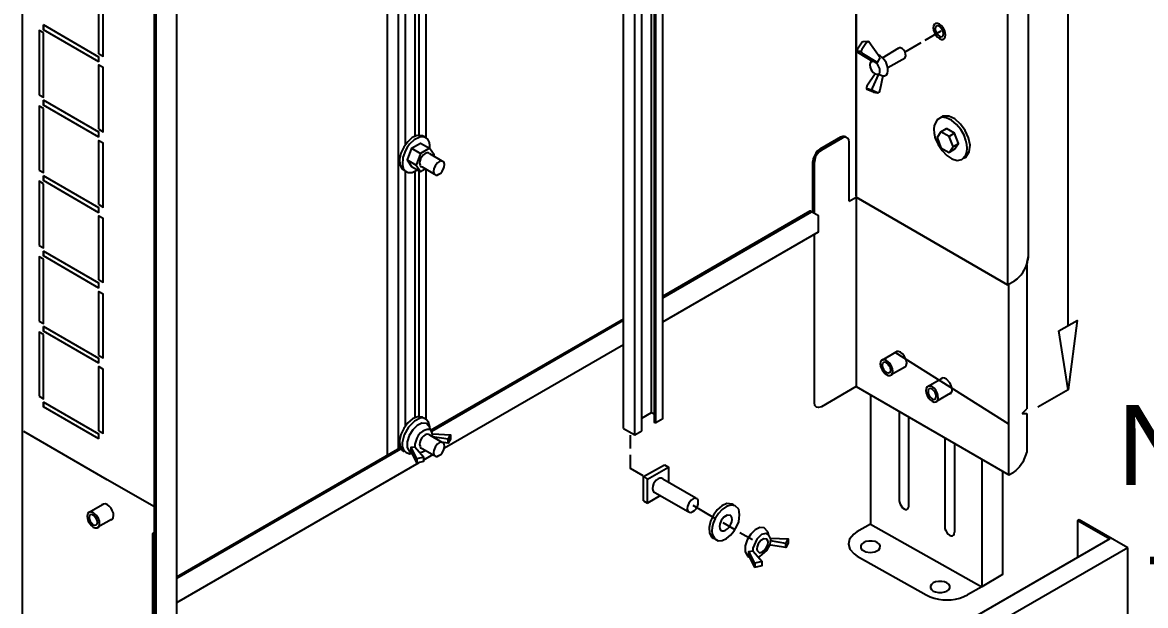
# Model space of a CAD drawing. Header units: millimetres. Extents: x 441156 to 441876, y 4514765 to 4515211.
# Drawn here: x 441492.776 to 441494.216, y 4514936.163 to 4514936.91 of the extents above; entities that cross this region are included whole.
import ezdxf

# ---------------------------------------------------------------- set-up
doc = ezdxf.new("R2010")
doc.units = ezdxf.units.MM
doc.layers.add('01_textos', color=7, linetype='Continuous')
doc.layers.add('Cassette', color=7, linetype='Continuous')
doc.styles.add('NIEVES2', font='sanss___.ttf')

msp = doc.modelspace()

# ---------------------------------------------------------------- linework, layer by layer
at = {"layer": 'Cassette', "color": 254}
for p, q in [((441494.04100439, 4514936.39525525), (441493.89532461, 4514936.48713247)), ((441494.05835711, 4514936.40896665), (441494.06416374, 4514936.41492398)), ((441494.05835711, 4514936.40896665), (441494.06416374, 4514936.40883238))]:
    msp.add_line(p, q, dxfattribs=at)
for points in [[(441494.03951024, 4514937.72578412), (441494.03951024, 4514936.57379326), (441493.84527054, 4514936.68622816)], [(441494.03951024, 4514937.72578412), (441494.03951024, 4514936.57603449)], [(441494.03951024, 4514937.72578412), (441494.03951024, 4514936.57379326), (441494.04847515, 4514936.57902279)], [(441494.06603143, 4514937.72092813), (441494.06603143, 4514936.61002643)], [(441494.06603143, 4514937.72092813), (441494.06603143, 4514936.61002643)], [(441494.11736685, 4514937.66489745), (441494.11699331, 4514936.52165141)], [(441493.84527054, 4514937.61372275), (441493.84527054, 4514936.68622816)], [(441493.84527054, 4514936.68809585), (441493.84527054, 4514937.61372275)], [(441493.84527054, 4514936.68809585), (441493.84527054, 4514937.61372275)], [(441493.58304693, 4514936.41018366), (441493.58304693, 4514937.3361841)], [(441493.59724137, 4514936.40196583), (441493.59724137, 4514937.32796627)], [(441493.5471873, 4514936.38963908), (441493.5471873, 4514937.31563951)], [(441493.57034665, 4514936.38665077), (441493.57034665, 4514937.31227767)], [(441493.58827646, 4514937.32273674), (441493.58640878, 4514937.32385735), (441493.58640878, 4514936.39785691), (441493.58827646, 4514936.39710983)], [(441493.58827646, 4514936.39710983), (441493.58827646, 4514937.32273674)], [(441493.56138174, 4514936.38142124), (441493.56138174, 4514937.30742168)], [(441493.24424806, 4514936.35564713), (441493.24424806, 4514937.26670605)], [(441493.2584425, 4514936.3642385), (441493.2584425, 4514937.27492388)], [(441492.97418017, 4514935.95894988), (441492.97418017, 4514937.11094075), (441492.77620508, 4514937.22486981)], [(441492.77620508, 4514936.07101125), (441492.77620508, 4514937.22300212)], [(441492.77620508, 4514936.07101125), (441492.77620508, 4514937.22300212)], [(441492.97418017, 4514935.95894988), (441492.97418017, 4514937.11094075)], [(441492.94541775, 4514937.07582819), (441492.94541775, 4514935.96492649)], [(441492.94541775, 4514935.96492649), (441492.94541775, 4514937.07582819)], [(441492.94728544, 4514937.07470757), (441492.94728544, 4514935.96417942)], [(441492.94728544, 4514937.07470757), (441492.94728544, 4514935.96417942)], [(441492.87407201, 4514936.87000881), (441492.87407201, 4514936.95256068), (441492.87967508, 4514936.94919884)], [(441492.87407201, 4514936.87000881), (441492.87967508, 4514936.8670205), (441492.87967508, 4514936.94919884)], [(441493.26740741, 4514936.75383852), (441493.26740741, 4514936.94210162)], [(441493.27973416, 4514936.76467112), (441493.27973416, 4514936.94210162)], [(441493.2849637, 4514936.76579173), (441493.2849637, 4514936.94247516)], [(441493.2939286, 4514936.76242989), (441493.2939286, 4514936.94434285)], [(441492.80309981, 4514936.9073626), (441492.80309981, 4514936.90101245)], [(441492.87407201, 4514936.85992329), (441492.80309981, 4514936.90101245), (441492.80309981, 4514936.9073626)], [(441492.87407201, 4514936.85992329), (441492.87407201, 4514936.86589989), (441492.80309981, 4514936.9073626)], [(441493.95994667, 4514936.89428877), (441493.95957313, 4514936.89727707), (441493.95845252, 4514936.90063891), (441493.95695837, 4514936.90362722), (441493.95471714, 4514936.90624198), (441493.95210237, 4514936.90810967), (441493.94948761, 4514936.90923029), (441493.94724638, 4514936.90923029), (441493.94575223, 4514936.90810967), (441493.94463162, 4514936.90624198), (441493.94425808, 4514936.90362722), (441493.94463162, 4514936.90063891), (441493.94575223, 4514936.89727707), (441493.94724638, 4514936.89428877), (441493.94948761, 4514936.89167401), (441493.95210237, 4514936.88980632), (441493.95471714, 4514936.8886857), (441493.95695837, 4514936.8886857), (441493.95845252, 4514936.88980632), (441493.95957313, 4514936.89167401), (441493.95994667, 4514936.89428877), (441493.95994667, 4514936.89428877)], [(441492.80309981, 4514936.89690354), (441492.79749674, 4514936.89989184), (441492.79749674, 4514936.8177135)], [(441492.80309981, 4514936.89690354), (441492.79749674, 4514936.89989184)], [(441492.79749674, 4514936.8177135), (441492.80309981, 4514936.8147252), (441492.80309981, 4514936.89690354)], [(441493.93379902, 4514936.88756509), (441493.9543436, 4514936.8995183)], [(441493.9573319, 4514936.89578292), (441493.95695837, 4514936.89839769), (441493.95583775, 4514936.90101245), (441493.95397006, 4514936.90362722), (441493.95210237, 4514936.90512137), (441493.95023468, 4514936.90586845), (441493.94836699, 4514936.90549491), (441493.94724638, 4514936.90400076), (441493.94687284, 4514936.90213307), (441493.94724638, 4514936.8995183), (441493.94836699, 4514936.89690354), (441493.95023468, 4514936.89428877), (441493.95210237, 4514936.89279462), (441493.95397006, 4514936.89204754), (441493.95583775, 4514936.89242108), (441493.95695837, 4514936.89391523), (441493.9573319, 4514936.89578292), (441493.9573319, 4514936.89578292)], [(441493.85498252, 4514936.88644447), (441493.85423545, 4514936.8856974), (441493.85311483, 4514936.88495032), (441493.84713823, 4514936.87598541)], [(441493.87627418, 4514936.86515281), (441493.8617062, 4514936.8856974), (441493.86095913, 4514936.88607094), (441493.85983851, 4514936.8856974), (441493.8587179, 4514936.88457679), (441493.85274129, 4514936.87561188)], [(441493.85498252, 4514936.88644447), (441493.86021205, 4514936.88607094)], [(441493.89980707, 4514936.87747957), (441493.87851541, 4514936.86477928)], [(441493.90727783, 4514936.86440574), (441493.90839844, 4514936.86552635), (441493.90914552, 4514936.86739404), (441493.90877198, 4514936.86963527), (441493.9080249, 4514936.87225003), (441493.90653075, 4514936.8748648), (441493.90466306, 4514936.87673249), (441493.90242183, 4514936.8778531), (441493.90055414, 4514936.8778531), (441493.89943353, 4514936.87710603)], [(441493.9080249, 4514936.87262357), (441493.92856949, 4514936.88457679)], [(441493.84713823, 4514936.87598541), (441493.84676469, 4514936.87449126), (441493.84639115, 4514936.87299711), (441493.84713823, 4514936.87225003)], [(441493.84639115, 4514936.87374419), (441493.85199422, 4514936.87337065)], [(441493.84713823, 4514936.87225003), (441493.8665622, 4514936.86029682)], [(441493.85274129, 4514936.87561188), (441493.85199422, 4514936.87411772), (441493.85199422, 4514936.87262357), (441493.85236776, 4514936.87150296)], [(441493.85236776, 4514936.87150296), (441493.87291234, 4514936.85917621)], [(441493.86917696, 4514936.85954975), (441493.87291234, 4514936.85917621), (441493.87627418, 4514936.86515281)], [(441493.87963602, 4514936.84199347), (441493.88187725, 4514936.84199347), (441493.88411848, 4514936.84311408), (441493.88561263, 4514936.84535531), (441493.88598617, 4514936.84797007), (441493.88598617, 4514936.85133191), (441493.88523909, 4514936.85506729), (441493.88374494, 4514936.85880267), (441493.88150371, 4514936.86216451), (441493.87926248, 4514936.86515281), (441493.87627418, 4514936.86739404), (441493.87328588, 4514936.86888819)], [(441493.9080249, 4514936.86477928), (441493.88598617, 4514936.85207899)], [(441492.87407201, 4514936.77363603), (441492.87407201, 4514936.85581437), (441492.87967508, 4514936.85282606)], [(441492.87407201, 4514936.77363603), (441492.87967508, 4514936.77027419), (441492.87967508, 4514936.85282606)], [(441493.87590064, 4514936.84834361), (441493.87552711, 4514936.85095838), (441493.87440649, 4514936.85357314), (441493.87328588, 4514936.85581437), (441493.87141819, 4514936.85805559), (441493.8695505, 4514936.85954975), (441493.86730927, 4514936.86029682), (441493.86544158, 4514936.86029682), (441493.86432097, 4514936.85954975), (441493.86320035, 4514936.85805559), (441493.86282682, 4514936.85581437), (441493.86320035, 4514936.8531996), (441493.86432097, 4514936.85058484), (441493.86544158, 4514936.84834361), (441493.86730927, 4514936.84610238), (441493.8695505, 4514936.84460823), (441493.87141819, 4514936.84386116), (441493.87328588, 4514936.84386116), (441493.87440649, 4514936.84460823), (441493.87552711, 4514936.84610238), (441493.87590064, 4514936.84834361), (441493.87590064, 4514936.84834361)], [(441493.86469451, 4514936.86179097), (441493.86320035, 4514936.85805559)], [(441493.86992404, 4514936.84460823), (441493.85909144, 4514936.8285461), (441493.8587179, 4514936.82667841), (441493.8587179, 4514936.8255578), (441493.85909144, 4514936.82443718)], [(441493.87403295, 4514936.84386116), (441493.86581512, 4514936.82630487), (441493.86544158, 4514936.82481072), (441493.86581512, 4514936.82369011), (441493.86618866, 4514936.82294303)], [(441493.87328588, 4514936.84386116), (441493.87403295, 4514936.84386116), (441493.87963602, 4514936.84199347)], [(441493.87963602, 4514936.84199347), (441493.87590064, 4514936.82369011)], [(441493.85834436, 4514936.82593134), (441493.86544158, 4514936.82406365)], [(441493.86768281, 4514936.82107534), (441493.85909144, 4514936.82443718)], [(441493.8725388, 4514936.82032827), (441493.86618866, 4514936.82294303)], [(441493.86768281, 4514936.82107534), (441493.8725388, 4514936.82032827)], [(441493.8725388, 4514936.82032827), (441493.87365942, 4514936.82032827), (441493.87478003, 4514936.82107534), (441493.87552711, 4514936.82219596), (441493.87590064, 4514936.82369011)], [(441492.80309981, 4514936.81061628), (441492.80309981, 4514936.80426614)], [(441492.87407201, 4514936.76317697), (441492.80309981, 4514936.80426614), (441492.80309981, 4514936.81061628)], [(441492.87407201, 4514936.76317697), (441492.87407201, 4514936.76952711), (441492.80309981, 4514936.81061628)], [(441492.80309981, 4514936.80015722), (441492.79749674, 4514936.80314552), (441492.79749674, 4514936.72096719)], [(441492.80309981, 4514936.80015722), (441492.79749674, 4514936.80314552)], [(441492.79749674, 4514936.72096719), (441492.80309981, 4514936.71797888), (441492.80309981, 4514936.80015722)], [(441493.94537869, 4514936.77811849), (441493.94500515, 4514936.77363603), (441493.94537869, 4514936.7684065), (441493.94688433, 4514936.76136903), (441493.95042816, 4514936.75373522), (441493.95550306, 4514936.74630831), (441493.96160191, 4514936.73989155), (441493.96821758, 4514936.73528821), (441493.97484295, 4514936.73330153), (441493.98097091, 4514936.73473476), (441493.98609432, 4514936.74039116), (441493.98721494, 4514936.74412654), (441493.98758847, 4514936.74898253), (441493.98758847, 4514936.74898253)], [(441493.98609432, 4514936.75906805), (441493.98390639, 4514936.76583522), (441493.97971062, 4514936.77291814), (441493.97409642, 4514936.77953239), (441493.96765322, 4514936.78489353), (441493.96097043, 4514936.78821714), (441493.95463747, 4514936.78871879), (441493.94924375, 4514936.78561405), (441493.94537869, 4514936.77811849)], [(441493.95621129, 4514936.7900717), (441493.95322299, 4514936.78820401)], [(441493.98609432, 4514936.73777639), (441493.99045322, 4514936.74434701), (441493.99135916, 4514936.7528253), (441493.98938229, 4514936.76225261), (441493.98509277, 4514936.77167029), (441493.97906076, 4514936.78011969), (441493.9718564, 4514936.78664215), (441493.96404986, 4514936.79027904), (441493.95621129, 4514936.7900717)], [(441493.28907261, 4514936.76504466), (441493.28257856, 4514936.7654638), (441493.27615491, 4514936.76266978), (441493.27023394, 4514936.75744222), (441493.2652479, 4514936.75056073), (441493.26162907, 4514936.74280493), (441493.25980971, 4514936.73495443), (441493.2602221, 4514936.72778885), (441493.2632985, 4514936.7220878)], [(441493.29803752, 4514936.75645329), (441493.29604088, 4514936.76065628), (441493.29319933, 4514936.76302026), (441493.28976698, 4514936.76382428), (441493.28599793, 4514936.7633474), (441493.27846618, 4514936.75966717), (441493.27263694, 4514936.75421206)], [(441493.29168738, 4514936.76355051), (441493.28907261, 4514936.76504466)], [(441493.82547303, 4514936.76317697), (441493.79895184, 4514936.74786192), (441493.79596353, 4514936.74562069), (441493.79372231, 4514936.74263239), (441493.79185462, 4514936.73927054), (441493.79036047, 4514936.7359087), (441493.78998693, 4514936.73217332)], [(441493.83219671, 4514936.76355051), (441493.83032902, 4514936.76429758), (441493.82808779, 4514936.76429758), (441493.82547303, 4514936.76317697)], [(441493.83630563, 4514936.68099863), (441493.83630563, 4514936.75720036), (441493.83593209, 4514936.75981513), (441493.83443794, 4514936.76205636), (441493.83257025, 4514936.76317697), (441493.82995548, 4514936.76317697), (441493.82734072, 4514936.76205636)], [(441493.95397006, 4514936.77027419), (441493.94911407, 4514936.76280343), (441493.95397006, 4514936.74972961), (441493.96442912, 4514936.743753), (441493.96965865, 4514936.75122376), (441493.96442912, 4514936.76429758), (441493.95397006, 4514936.77027419), (441493.96106728, 4514936.77438311)], [(441493.97152634, 4514936.74786192), (441493.97675587, 4514936.75533267), (441493.97152634, 4514936.7684065), (441493.96106728, 4514936.77438311)], [(441493.97152634, 4514936.7684065), (441493.96442912, 4514936.76429758)], [(441492.87407201, 4514936.67688972), (441492.87407201, 4514936.75906805), (441492.87967508, 4514936.75607975)], [(441492.87407201, 4514936.67688972), (441492.87967508, 4514936.67352787), (441492.87967508, 4514936.75607975)], [(441493.27263694, 4514936.75421206), (441493.26964864, 4514936.75010314), (441493.26740741, 4514936.74599423), (441493.26413779, 4514936.73740227), (441493.26347593, 4514936.72761616), (441493.26459348, 4514936.72333135), (441493.26692765, 4514936.72001525), (441493.27066668, 4514936.71809029), (441493.27599879, 4514936.71797888), (441493.27936063, 4514936.71947304), (441493.28309601, 4514936.72134073)], [(441493.27525171, 4514936.74898253), (441493.26964864, 4514936.73404101), (441493.27525171, 4514936.72582318)], [(441493.27525171, 4514936.74898253), (441493.28683138, 4514936.75570621), (441493.29841106, 4514936.74898253)], [(441493.27525171, 4514936.74898253), (441493.28683138, 4514936.74225885)], [(441493.30364059, 4514936.73927054), (441493.30438767, 4514936.7407647), (441493.29841106, 4514936.74898253), (441493.28683138, 4514936.74225885), (441493.28122832, 4514936.72731733), (441493.28683138, 4514936.7190995), (441493.29280799, 4514936.72246134)], [(441493.2987846, 4514936.74860899), (441493.2987846, 4514936.75271791), (441493.29803752, 4514936.75645329)], [(441493.82734072, 4514936.76205636), (441493.80081953, 4514936.7467413), (441493.79783122, 4514936.74450007), (441493.79559, 4514936.74188531), (441493.79334877, 4514936.73852347), (441493.79222815, 4514936.73478809), (441493.79185462, 4514936.73142625)], [(441493.97152634, 4514936.74786192), (441493.96442912, 4514936.743753)], [(441493.96965865, 4514936.75122376), (441493.97675587, 4514936.75533267)], [(441493.98758847, 4514936.74898253), (441493.98721494, 4514936.75383852), (441493.98609432, 4514936.75906805)], [(441493.26964864, 4514936.73404101), (441493.28122832, 4514936.72731733)], [(441493.29841106, 4514936.74225885), (441493.29691691, 4514936.74300592), (441493.29504922, 4514936.74337946), (441493.29280799, 4514936.74225885), (441493.29056676, 4514936.7407647), (441493.28832554, 4514936.73814993), (441493.28683138, 4514936.73553517), (441493.28571077, 4514936.73254686), (441493.28533723, 4514936.7299321), (441493.28608431, 4514936.72731733), (441493.28683138, 4514936.72582318), (441493.28869907, 4514936.72507611)], [(441493.29841106, 4514936.74225885), (441493.31409965, 4514936.7329204)], [(441493.98310602, 4514936.73628224), (441493.98609432, 4514936.73777639)], [(441493.2632985, 4514936.7220878), (441493.26553972, 4514936.72059365)], [(441493.26740741, 4514936.39300092), (441493.26740741, 4514936.71984657)], [(441493.27525171, 4514936.72582318), (441493.28683138, 4514936.7190995)], [(441493.27973416, 4514936.40383352), (441493.27973416, 4514936.71947304)], [(441493.2849637, 4514936.40495413), (441493.2849637, 4514936.72022011)], [(441493.28869907, 4514936.72507611), (441493.3047612, 4514936.71573766)], [(441493.2939286, 4514936.40159229), (441493.2939286, 4514936.72171426)], [(441493.30364059, 4514936.72246134), (441493.30326705, 4514936.71984657), (441493.30364059, 4514936.71723181), (441493.3047612, 4514936.71573766), (441493.30625536, 4514936.71461704), (441493.30812304, 4514936.71461704), (441493.31036427, 4514936.71573766), (441493.3126055, 4514936.71723181), (441493.31447319, 4514936.71947304), (441493.31634088, 4514936.72246134), (441493.31708795, 4514936.72507611), (441493.31746149, 4514936.72806441), (441493.31746149, 4514936.72806441)], [(441493.31634088, 4514936.73179979), (441493.31223517, 4514936.73291456), (441493.30834483, 4514936.73054377), (441493.30527744, 4514936.72646637), (441493.30364059, 4514936.72246134)], [(441493.31746149, 4514936.72806441), (441493.31708795, 4514936.73030564), (441493.31634088, 4514936.73179979)], [(441493.78998693, 4514936.66643065), (441493.78998693, 4514936.73217332)], [(441493.79185462, 4514936.66531004), (441493.79185462, 4514936.73142625)], [(441492.80309981, 4514936.70341091), (441492.79749674, 4514936.70677275), (441492.79749674, 4514936.62422087)], [(441492.80309981, 4514936.70341091), (441492.79749674, 4514936.70677275)], [(441492.80309981, 4514936.71386997), (441492.80309981, 4514936.70751982)], [(441492.87407201, 4514936.66643065), (441492.80309981, 4514936.70751982), (441492.80309981, 4514936.71386997)], [(441492.87407201, 4514936.66643065), (441492.87407201, 4514936.6727808), (441492.80309981, 4514936.71386997)], [(441492.79749674, 4514936.62422087), (441492.80309981, 4514936.62123257), (441492.80309981, 4514936.70341091)], [(441493.84527054, 4514936.68809585), (441493.84527054, 4514936.44342853), (441493.80081953, 4514936.41765442)], [(441493.83630563, 4514936.68099863), (441493.84527054, 4514936.68622816)], [(441493.84527054, 4514936.68622816), (441494.03951024, 4514936.57379326), (441494.04847515, 4514936.57902279)], [(441492.87407201, 4514936.5801434), (441492.87407201, 4514936.66232174), (441492.87967508, 4514936.65933343)], [(441493.59724137, 4514936.55922528), (441493.78625155, 4514936.66867188), (441493.78811924, 4514936.66755127)], [(441493.59724137, 4514936.55735759), (441493.78811924, 4514936.66755127)], [(441493.59724137, 4514936.52635395), (441493.79708415, 4514936.64177715), (441493.79708415, 4514936.66232174), (441493.78811924, 4514936.66755127)], [(441492.87407201, 4514936.5801434), (441492.87967508, 4514936.5771551), (441492.87967508, 4514936.65933343)], [(441493.79185462, 4514936.42288395), (441493.79185462, 4514936.63878885)], [(441492.80309981, 4514936.60703813), (441492.79749674, 4514936.61002643), (441492.79749674, 4514936.52747456)], [(441492.80309981, 4514936.60703813), (441492.79749674, 4514936.61002643)], [(441492.79749674, 4514936.52747456), (441492.80309981, 4514936.52448626), (441492.80309981, 4514936.60703813)], [(441492.80309981, 4514936.61712365), (441492.80309981, 4514936.61114705)], [(441492.87407201, 4514936.56968434), (441492.80309981, 4514936.61114705), (441492.80309981, 4514936.61712365)], [(441492.87407201, 4514936.56968434), (441492.87407201, 4514936.57603449), (441492.80309981, 4514936.61712365)], [(441494.06603143, 4514936.61002643), (441494.06565789, 4514936.60591752)], [(441494.06565789, 4514936.60591752), (441494.06603143, 4514936.61002643)], [(441494.06416374, 4514936.59994091), (441494.06416374, 4514936.41492398)], [(441494.05183699, 4514936.58163755), (441494.04847515, 4514936.57902279)], [(441494.04847515, 4514936.57902279), (441494.05183699, 4514936.58163755)], [(441492.87407201, 4514936.48339709), (441492.87407201, 4514936.56557542), (441492.87967508, 4514936.56258712)], [(441492.87407201, 4514936.48339709), (441492.87967508, 4514936.48040878), (441492.87967508, 4514936.56258712)], [(441493.84527054, 4514936.44342853), (441494.04100439, 4514936.33024655), (441494.04100439, 4514936.57491387)], [(441492.80309981, 4514936.52037734), (441492.80309981, 4514936.51440073)], [(441492.87407201, 4514936.47331156), (441492.80309981, 4514936.51440073), (441492.80309981, 4514936.52037734)], [(441492.87407201, 4514936.47331156), (441492.87407201, 4514936.47928817), (441492.80309981, 4514936.52037734)], [(441493.29953167, 4514936.38739785), (441493.5471873, 4514936.53046286)], [(441493.30102582, 4514936.38627724), (441493.5471873, 4514936.52859517)], [(441494.10522687, 4514936.51492773), (441494.12875975, 4514936.52837509), (441494.11718008, 4514936.43947308), (441494.10522687, 4514936.51492773)], [(441492.80309981, 4514936.51029182), (441492.79749674, 4514936.51328012), (441492.79749674, 4514936.43110178)], [(441492.80309981, 4514936.51029182), (441492.79749674, 4514936.51328012)], [(441492.79749674, 4514936.43110178), (441492.80309981, 4514936.42773994), (441492.80309981, 4514936.51029182)], [(441493.31746149, 4514936.36498557), (441493.5471873, 4514936.49759153)], [(441493.87664772, 4514936.47517925), (441493.87627418, 4514936.47256449), (441493.87664772, 4514936.46920265), (441493.87861609, 4514936.46481591), (441493.88198231, 4514936.46029844), (441493.88622984, 4514936.4576183), (441493.88852269, 4514936.45758226), (441493.89084216, 4514936.45874359), (441493.89196277, 4514936.46061128), (441493.89233631, 4514936.46322604), (441493.89233631, 4514936.46322604)], [(441493.89084216, 4514936.46957619), (441493.88835375, 4514936.4733854), (441493.8843496, 4514936.47697924), (441493.88004312, 4514936.47827232), (441493.8781557, 4514936.47740439), (441493.87664772, 4514936.47517925)], [(441493.87851541, 4514936.47742048), (441493.89681877, 4514936.48787954)], [(441493.88972155, 4514936.46472019), (441493.88934801, 4514936.46733496), (441493.88785386, 4514936.46994972), (441493.8863597, 4514936.47219095), (441493.88411848, 4514936.47405864), (441493.88225079, 4514936.47480571), (441493.8803831, 4514936.47443218), (441493.87926248, 4514936.47293803), (441493.87888895, 4514936.47107034), (441493.87926248, 4514936.46845557), (441493.8803831, 4514936.46546727), (441493.88225079, 4514936.46322604), (441493.88411848, 4514936.46173189), (441493.8863597, 4514936.46098481), (441493.88785386, 4514936.46135835), (441493.88934801, 4514936.46247897), (441493.88972155, 4514936.46472019), (441493.88972155, 4514936.46472019)], [(441493.90653075, 4514936.4677085), (441493.90839844, 4514936.46882911), (441493.90951905, 4514936.4706968), (441493.91026613, 4514936.47331156), (441493.90989259, 4514936.47629987), (441493.90877198, 4514936.47966171), (441493.90690429, 4514936.48302355), (441493.90466306, 4514936.48563831), (441493.9020483, 4514936.487506), (441493.89943353, 4514936.48825308), (441493.8971923, 4514936.48825308), (441493.89532461, 4514936.48713247)], [(441492.87407201, 4514936.38665077), (441492.87407201, 4514936.46920265), (441492.87967508, 4514936.46584081)], [(441492.87407201, 4514936.38665077), (441492.87967508, 4514936.38366247), (441492.87967508, 4514936.46584081)], [(441493.90765136, 4514936.46845557), (441493.89009508, 4514936.45837005)], [(441493.89233631, 4514936.46322604), (441493.89196277, 4514936.46621434), (441493.89084216, 4514936.46957619)], [(441493.93678732, 4514936.44342853), (441493.95546421, 4514936.45426113)], [(441493.95583775, 4514936.45463467), (441493.95397006, 4514936.45351406)], [(441493.96704389, 4514936.4352107), (441493.96835849, 4514936.43783863), (441493.96850944, 4514936.44097632), (441493.96609604, 4514936.44764718), (441493.96135502, 4514936.45295579), (441493.95859646, 4514936.45439067), (441493.95583775, 4514936.45463467)], [(441493.86394743, 4514936.43259593), (441493.86394743, 4514936.26711865), (441493.84639115, 4514936.25703312)], [(441493.95060822, 4514936.42923409), (441493.95023468, 4514936.43259593), (441493.94911407, 4514936.43558424), (441493.94761992, 4514936.43894608), (441493.94537869, 4514936.44156084), (441493.94276393, 4514936.44342853), (441493.94014916, 4514936.44417561), (441493.93790793, 4514936.44417561), (441493.93641378, 4514936.44305499), (441493.93529317, 4514936.44118731), (441493.93491963, 4514936.43857254), (441493.93529317, 4514936.43558424), (441493.93641378, 4514936.4322224), (441493.93790793, 4514936.42923409), (441493.94014916, 4514936.42661933), (441493.94276393, 4514936.42475164), (441493.94537869, 4514936.42363102), (441493.94761992, 4514936.42400456), (441493.94911407, 4514936.42475164), (441493.95023468, 4514936.42661933), (441493.95060822, 4514936.42923409), (441493.95060822, 4514936.42923409)], [(441493.94799346, 4514936.43110178), (441493.94761992, 4514936.43371655), (441493.94649931, 4514936.43633131), (441493.94463162, 4514936.43857254), (441493.94276393, 4514936.44006669), (441493.94089624, 4514936.44081377), (441493.93902855, 4514936.44044023), (441493.93790793, 4514936.43931962), (441493.9375344, 4514936.43707839), (441493.93790793, 4514936.43446362), (441493.93902855, 4514936.43184886), (441493.94089624, 4514936.42960763), (441493.94276393, 4514936.42773994), (441493.94463162, 4514936.42699287), (441493.94649931, 4514936.4273664), (441493.94761992, 4514936.42886055), (441493.94799346, 4514936.43110178), (441493.94799346, 4514936.43110178)], [(441493.96629681, 4514936.43483716), (441493.94874053, 4514936.42475164)], [(441493.9651762, 4514936.43409009), (441493.96704389, 4514936.4352107)], [(441494.11718008, 4514936.43947308), (441494.07822992, 4514936.4170383)], [(441492.80309981, 4514936.42363102), (441492.80309981, 4514936.41765442)], [(441492.87407201, 4514936.37656525), (441492.80309981, 4514936.41765442), (441492.80309981, 4514936.42363102)], [(441492.87407201, 4514936.37656525), (441492.87407201, 4514936.38254186), (441492.80309981, 4514936.42363102)], [(441493.80081953, 4514936.41765442), (441493.7972073, 4514936.41646143), (441493.79435732, 4514936.41691668), (441493.79249722, 4514936.41904818), (441493.79185462, 4514936.42288395)], [(441493.28907261, 4514936.40420705), (441493.28266793, 4514936.4047431), (441493.27626522, 4514936.40199822), (441493.2703182, 4514936.39677588), (441493.26528058, 4514936.38987954), (441493.26160609, 4514936.38211269), (441493.25974843, 4514936.37427879), (441493.26016133, 4514936.36718131), (441493.2632985, 4514936.36162373)], [(441493.2987846, 4514936.3918803), (441493.29683992, 4514936.39768165), (441493.29412832, 4514936.40134996), (441493.29082303, 4514936.40311452), (441493.28709724, 4514936.40320463), (441493.27907701, 4514936.39927865), (441493.2714533, 4514936.39140638), (441493.26561177, 4514936.38142215), (441493.26293809, 4514936.37116033), (441493.26322222, 4514936.36649855), (441493.26481793, 4514936.36245526), (441493.26789843, 4514936.35925973), (441493.27263694, 4514936.35714128)], [(441493.29168738, 4514936.4027129), (441493.28907261, 4514936.40420705)], [(441493.57034665, 4514936.40308644), (441493.58304693, 4514936.41018366), (441493.58640878, 4514936.40831597)], [(441493.90055414, 4514936.41130427), (441493.90055414, 4514936.29737522), (441493.90092768, 4514936.29513399), (441493.90167476, 4514936.29251922), (441493.90466306, 4514936.28803677), (441493.90690429, 4514936.28654262), (441493.90877198, 4514936.28579554), (441493.91026613, 4514936.28579554), (441493.91176028, 4514936.28691616), (441493.91250736, 4514936.28841031), (441493.91288089, 4514936.290278)], [(441493.91288089, 4514936.290278), (441493.91288089, 4514936.40420705)], [(441494.06416374, 4514936.40883238), (441494.06416374, 4514936.3642385)], [(441493.2987846, 4514936.39113323), (441493.2941814, 4514936.39616567), (441493.2884767, 4514936.39662102), (441493.2824186, 4514936.39350195), (441493.2767552, 4514936.38781107), (441493.27223459, 4514936.38055105), (441493.26960487, 4514936.37272452), (441493.26961413, 4514936.36533413), (441493.27301048, 4514936.35938251)], [(441493.30214644, 4514936.37918002), (441493.30214644, 4514936.38254186), (441493.30139936, 4514936.38515662), (441493.29990521, 4514936.38739785), (441493.29766398, 4514936.38851846), (441493.29504922, 4514936.38851846), (441493.29243445, 4514936.38777139), (441493.28944615, 4514936.38627724), (441493.28645785, 4514936.38403601), (441493.28384308, 4514936.38067417), (441493.28197539, 4514936.37731233), (441493.28048124, 4514936.37357695), (441493.27936063, 4514936.36984157), (441493.27936063, 4514936.36610619)], [(441493.2987846, 4514936.38777139), (441493.2987846, 4514936.3918803)], [(441493.29953167, 4514936.38777139), (441493.2987846, 4514936.39113323)], [(441493.5471873, 4514936.38963908), (441493.56138174, 4514936.38142124), (441493.57034665, 4514936.38665077)], [(441493.59724137, 4514936.40196583), (441493.58827646, 4514936.39710983)], [(441492.94541775, 4514936.28915738), (441492.88490461, 4514936.32389641), (441492.77807277, 4514936.3859037)], [(441493.29841106, 4514936.38142124), (441493.29691691, 4514936.38216832), (441493.29504922, 4514936.38254186), (441493.29280799, 4514936.38142124), (441493.29056676, 4514936.37992709), (441493.28832554, 4514936.37768586), (441493.28683138, 4514936.37469756), (441493.28571077, 4514936.37170926), (441493.28533723, 4514936.36909449), (441493.28608431, 4514936.36685326), (441493.28683138, 4514936.36498557), (441493.28869907, 4514936.3642385)], [(441493.29841106, 4514936.38142124), (441493.31409965, 4514936.3720828)], [(441493.32194395, 4514936.37619171), (441493.30214644, 4514936.37918002)], [(441493.30251998, 4514936.38291539), (441493.32493225, 4514936.38179478)], [(441493.32194395, 4514936.37357695), (441493.32194395, 4514936.37619171), (441493.32493225, 4514936.38179478), (441493.32493225, 4514936.37619171), (441493.32194395, 4514936.37096218), (441493.32194395, 4514936.37357695), (441493.32194395, 4514936.37357695)], [(441493.55540513, 4514936.3810477), (441493.55540513, 4514936.36386496)], [(441493.95919959, 4514936.37768586), (441493.95919959, 4514936.26114204), (441493.96032021, 4514936.25890081), (441493.96144082, 4514936.25628605), (441493.96330851, 4514936.25441836), (441493.9651762, 4514936.25292421), (441493.96704389, 4514936.25217713), (441493.96891158, 4514936.25217713), (441493.97040573, 4514936.25292421), (441493.97115281, 4514936.25441836), (441493.97152634, 4514936.25665959)], [(441492.97418017, 4514936.19950829), (441493.26068373, 4514936.36498557)], [(441492.97418017, 4514936.1976406), (441493.26143081, 4514936.36349142)], [(441493.2632985, 4514936.36162373), (441493.26553972, 4514936.35975604)], [(441493.27301048, 4514936.35938251), (441493.27562525, 4514936.35826189)], [(441493.28197539, 4514936.35079113), (441493.27450463, 4514936.36573265), (441493.27936063, 4514936.36610619), (441493.2909403, 4514936.35303236)], [(441493.28197539, 4514936.3455616), (441493.27450463, 4514936.36050312), (441493.27450463, 4514936.36573265)], [(441493.28571077, 4514936.35900897), (441493.28907261, 4514936.35975604), (441493.29280799, 4514936.36162373)], [(441493.28869907, 4514936.3642385), (441493.3047612, 4514936.35490005)], [(441493.30364059, 4514936.36162373), (441493.30326705, 4514936.35900897), (441493.30364059, 4514936.3563942), (441493.3047612, 4514936.35490005), (441493.30625536, 4514936.35377944), (441493.30812304, 4514936.35377944), (441493.31036427, 4514936.35490005), (441493.3126055, 4514936.3563942), (441493.31447319, 4514936.35863543), (441493.31634088, 4514936.36162373), (441493.31708795, 4514936.3642385), (441493.31746149, 4514936.3672268), (441493.31746149, 4514936.3672268)], [(441493.31634088, 4514936.37133572), (441493.31200229, 4514936.37198153), (441493.30821876, 4514936.36961511), (441493.30532122, 4514936.365681), (441493.30364059, 4514936.36162373)], [(441493.32194395, 4514936.37096218), (441493.31335258, 4514936.3720828)], [(441493.31746149, 4514936.3672268), (441493.31708795, 4514936.36946803), (441493.31634088, 4514936.37133572)], [(441493.97152634, 4514936.37058864), (441493.97152634, 4514936.25665959)], [(441494.06416374, 4514936.35975604), (441494.05896223, 4514936.34663086), (441494.05478035, 4514936.34055153), (441494.0499693, 4514936.33584962)], [(441494.06416374, 4514936.3642385), (441494.06416374, 4514936.35975604)], [(441492.97418017, 4514936.16663695), (441493.2849637, 4514936.34630868)], [(441493.27263694, 4514936.35714128), (441493.27599879, 4514936.35751482)], [(441493.2909403, 4514936.3504176), (441493.2909403, 4514936.35303236), (441493.28197539, 4514936.35079113), (441493.28197539, 4514936.3455616), (441493.2909403, 4514936.34780283), (441493.2909403, 4514936.3504176), (441493.2909403, 4514936.3504176)], [(441493.2909403, 4514936.34967052), (441493.30251998, 4514936.3563942)], [(441493.55540513, 4514936.35602067), (441493.55540513, 4514936.33883792), (441493.5718408, 4514936.32949947)], [(441494.00663891, 4514936.35004406), (441494.00663891, 4514936.186808)], [(441493.57258787, 4514936.29700168), (441493.57258787, 4514936.32800532), (441493.5994826, 4514936.34332038)], [(441493.5778174, 4514936.29401338), (441493.5778174, 4514936.32464348), (441493.60471213, 4514936.34033207), (441493.60471213, 4514936.3209081)], [(441493.5994826, 4514936.34332038), (441493.60471213, 4514936.34033207)], [(441494.0331601, 4514936.33472901), (441494.0331601, 4514936.20249659), (441494.00663891, 4514936.186808), (441493.98833555, 4514936.17634894)], [(441494.04100439, 4514936.33024655), (441494.04660746, 4514936.33323485)], [(441494.0499693, 4514936.33584962), (441494.04660746, 4514936.33323485)], [(441493.57258787, 4514936.32800532), (441493.5778174, 4514936.32464348)], [(441493.59724137, 4514936.32501702), (441493.59574722, 4514936.32613763), (441493.593506, 4514936.32613763), (441493.59126477, 4514936.32539056), (441493.58902354, 4514936.32352287), (441493.58715585, 4514936.32128164), (441493.5856617, 4514936.31866688), (441493.58454109, 4514936.31567857), (441493.58416755, 4514936.31269027), (441493.58454109, 4514936.31044904), (441493.5856617, 4514936.30858135), (441493.58715585, 4514936.30783428)], [(441493.59724137, 4514936.32501702), (441493.63982469, 4514936.30073706)], [(441493.59462661, 4514936.30372536), (441493.5778174, 4514936.29401338)], [(441493.58715585, 4514936.30783428), (441493.63011271, 4514936.28318078)], [(441492.86099819, 4514936.28206016), (441492.87967508, 4514936.29289276)], [(441492.88938707, 4514936.27272172), (441492.89125476, 4514936.27346879), (441492.89237537, 4514936.27533648), (441492.89274891, 4514936.27795125), (441492.89274891, 4514936.28131309), (441492.89125476, 4514936.28467493), (441492.8897606, 4514936.28766323), (441492.88751938, 4514936.290278), (441492.88490461, 4514936.29214569), (441492.88228985, 4514936.2932663), (441492.88004862, 4514936.29289276), (441492.87818093, 4514936.29177215)], [(441493.57258787, 4514936.29700168), (441493.5778174, 4514936.29401338)], [(441493.6289921, 4514936.28990446), (441493.62861856, 4514936.28728969), (441493.6289921, 4514936.28504847), (441493.63011271, 4514936.28318078), (441493.63160686, 4514936.2824337), (441493.63347455, 4514936.28206016), (441493.63571578, 4514936.28318078), (441493.637957, 4514936.28467493), (441493.64019823, 4514936.28691616), (441493.64169238, 4514936.28990446), (441493.642813, 4514936.29251922), (441493.642813, 4514936.29550753), (441493.642813, 4514936.29550753)], [(441493.64169238, 4514936.29961644), (441493.63743785, 4514936.30031041), (441493.63360762, 4514936.29790751), (441493.63064471, 4514936.29393108), (441493.6289921, 4514936.28990446)], [(441493.63571578, 4514936.29139861), (441493.66335758, 4514936.27533648)], [(441493.642813, 4514936.29550753), (441493.642813, 4514936.29774875), (441493.64169238, 4514936.29961644)], [(441493.68614339, 4514936.29289276), (441493.67963938, 4514936.29342272), (441493.67321256, 4514936.29067021), (441493.66729323, 4514936.28543368), (441493.66231168, 4514936.27851155), (441493.65869821, 4514936.27070228), (441493.65688312, 4514936.26280428), (441493.65729671, 4514936.25561601), (441493.66036928, 4514936.2499359)], [(441493.69473476, 4514936.28616908), (441493.69002206, 4514936.29055673), (441493.68467142, 4514936.29152614), (441493.67906806, 4514936.28973939), (441493.67359719, 4514936.28585858), (441493.66864402, 4514936.28054577), (441493.66459376, 4514936.27446304), (441493.66183162, 4514936.26827249), (441493.66074282, 4514936.26263619)], [(441493.68838462, 4514936.29139861), (441493.68614339, 4514936.29289276)], [(441492.85950403, 4514936.27981894), (441492.8591305, 4514936.27720417), (441492.85950403, 4514936.27421587), (441492.86062465, 4514936.27085403), (441492.86249234, 4514936.26786572), (441492.86473356, 4514936.26525096), (441492.86697479, 4514936.26338327), (441492.86958956, 4514936.26226265), (441492.87183078, 4514936.26226265), (441492.87369847, 4514936.26338327), (441492.87481909, 4514936.26525096), (441492.87519263, 4514936.26786572), (441492.87519263, 4514936.26786572)], [(441492.87369847, 4514936.27421587), (441492.87121007, 4514936.2780242), (441492.86720592, 4514936.28161659), (441492.86289944, 4514936.28290938), (441492.86101201, 4514936.28204229), (441492.85950403, 4514936.27981894)], [(441492.87257786, 4514936.26935987), (441492.87220432, 4514936.27197464), (441492.86921602, 4514936.27720417), (441492.86697479, 4514936.27869832), (441492.8651071, 4514936.2794454), (441492.86323941, 4514936.27907186), (441492.8621188, 4514936.27795125), (441492.86174526, 4514936.27571002), (441492.8621188, 4514936.27309525), (441492.86323941, 4514936.27048049), (441492.8651071, 4514936.26823926), (441492.86697479, 4514936.26637157), (441492.86921602, 4514936.2656245), (441492.87071017, 4514936.26599803), (441492.87220432, 4514936.26749218), (441492.87257786, 4514936.26935987), (441492.87257786, 4514936.26935987)], [(441492.89050768, 4514936.27309525), (441492.8729514, 4514936.26300973)], [(441492.87519263, 4514936.26786572), (441492.87481909, 4514936.27085403), (441492.87369847, 4514936.27421587)], [(441493.66074282, 4514936.26263619), (441493.66036928, 4514936.25852728), (441493.66074282, 4514936.25441836), (441493.66396837, 4514936.24833826), (441493.66835832, 4514936.24576249), (441493.67347666, 4514936.24608762), (441493.67888742, 4514936.24871023), (441493.6841546, 4514936.25302689), (441493.6888422, 4514936.25843418), (441493.69251426, 4514936.26432868), (441493.69473476, 4514936.27010695), (441493.69548184, 4514936.2745894), (441493.69585538, 4514936.27907186), (441493.69585538, 4514936.27907186)], [(441493.6704548, 4514936.26711865), (441493.67008126, 4514936.26413034), (441493.6704548, 4514936.26151558), (441493.67157542, 4514936.25927435), (441493.6734431, 4514936.25852728), (441493.67568433, 4514936.25852728), (441493.67792556, 4514936.25927435), (441493.68054032, 4514936.26114204), (441493.68278155, 4514936.26375681), (441493.68464924, 4514936.26711865), (441493.68576986, 4514936.27010695), (441493.68614339, 4514936.27309525), (441493.68614339, 4514936.27309525)], [(441493.68464924, 4514936.27795125), (441493.67974802, 4514936.27859181), (441493.67550457, 4514936.27601118), (441493.67228485, 4514936.27169244), (441493.6704548, 4514936.26711865)], [(441493.68614339, 4514936.27309525), (441493.68576986, 4514936.27571002), (441493.68464924, 4514936.27795125)], [(441493.69585538, 4514936.27907186), (441493.69548184, 4514936.28280724), (441493.69473476, 4514936.28616908)], [(441494.13140056, 4514936.27272172), (441494.12953287, 4514936.2716011)], [(441494.19378139, 4514936.23686208), (441494.13140056, 4514936.27272172)], [(441493.67419018, 4514936.26935987), (441493.68987877, 4514936.26002143)], [(441493.73208855, 4514936.25740666), (441493.72755941, 4514936.26241459), (441493.72189097, 4514936.26289796), (441493.71583966, 4514936.25983666), (441493.71016188, 4514936.25421058), (441493.70561406, 4514936.24699958), (441493.7029526, 4514936.23918356), (441493.70293392, 4514936.23174238), (441493.70631444, 4514936.22565594)], [(441493.86394743, 4514936.26711865), (441494.00663891, 4514936.186808)], [(441494.12953287, 4514936.22453533), (441494.12953287, 4514936.2716011), (441494.17062204, 4514936.24806821)], [(441492.94355006, 4514935.71727087), (441492.94355006, 4514936.25516543), (441492.94541775, 4514936.25628605)], [(441494.17062204, 4514936.24806821), (441493.10529197, 4514935.6328513)], [(441493.66036928, 4514936.2499359), (441493.66261051, 4514936.24844175)], [(441493.69622892, 4514936.25628605), (441493.71229105, 4514936.24732114)], [(441493.72200303, 4514936.22565594), (441493.73078869, 4514936.23322599), (441493.73509962, 4514936.24092138), (441493.73575134, 4514936.24778478), (441493.73355936, 4514936.25285884), (441493.72933918, 4514936.25518623), (441493.72390632, 4514936.25380961), (441493.71807629, 4514936.24777165), (441493.71266458, 4514936.236115)], [(441493.73096794, 4514936.24769468), (441493.72686486, 4514936.24836675), (441493.72296956, 4514936.24597874), (441493.71989838, 4514936.24202069), (441493.71826765, 4514936.23798269)], [(441493.73246209, 4514936.24358576), (441493.73208855, 4514936.24582699), (441493.73096794, 4514936.24769468)], [(441493.73283563, 4514936.25404482), (441493.73208855, 4514936.25740666)], [(441493.7552479, 4514936.24246515), (441493.73545039, 4514936.24582699)], [(441493.73582393, 4514936.24918883), (441493.75823621, 4514936.24806821)], [(441493.7552479, 4514936.23985038), (441493.7552479, 4514936.24246515), (441493.75823621, 4514936.24806821), (441493.75823621, 4514936.24283868), (441493.7552479, 4514936.23723562), (441493.7552479, 4514936.23985038), (441493.7552479, 4514936.23985038)], [(441493.84228223, 4514936.25404482), (441493.83702906, 4514936.2479045), (441493.83534143, 4514936.24144959), (441493.83721758, 4514936.23503554), (441493.84265577, 4514936.22901778)], [(441493.84639115, 4514936.25703312), (441493.84228223, 4514936.25404482)], [(441493.8725388, 4514936.24321222), (441493.8695505, 4514936.24470637), (441493.86581512, 4514936.24545345), (441493.8617062, 4514936.24545345), (441493.85797082, 4514936.24470637), (441493.85498252, 4514936.24321222), (441493.85236776, 4514936.24134453), (441493.85124714, 4514936.23910331), (441493.85124714, 4514936.23686208), (441493.85236776, 4514936.23462085), (441493.85498252, 4514936.2331267), (441493.85797082, 4514936.23163255)], [(441494.19378139, 4514936.23686208), (441493.12471594, 4514935.61977748)], [(441493.71527935, 4514936.21706457), (441493.70780859, 4514936.23200609), (441493.71266458, 4514936.23275316), (441493.7246178, 4514936.2193058)], [(441493.71527935, 4514936.21183504), (441493.70780859, 4514936.22677655), (441493.70780859, 4514936.23200609)], [(441493.71266458, 4514936.236115), (441493.71266458, 4514936.23237962)], [(441493.71826765, 4514936.23798269), (441493.71789411, 4514936.23536793), (441493.71826765, 4514936.2331267), (441493.72137093, 4514936.230331), (441493.72520612, 4514936.23137574), (441493.72874714, 4514936.23450996), (441493.73096794, 4514936.23798269), (441493.73208855, 4514936.24097099), (441493.73246209, 4514936.24358576), (441493.73246209, 4514936.24358576)], [(441493.7552479, 4514936.23723562), (441493.73545039, 4514936.24022392)], [(441493.85797082, 4514936.23163255), (441493.86333459, 4514936.23085979), (441493.86946645, 4514936.23155784), (441493.87442634, 4514936.23416093), (441493.87586052, 4514936.23631257), (441493.87627418, 4514936.23910331)], [(441493.87627418, 4514936.23910331), (441493.87515357, 4514936.24134453), (441493.8725388, 4514936.24321222), (441493.8725388, 4514936.24321222)], [(441494.19378139, 4514935.93018747), (441494.19378139, 4514936.23686208)], [(441493.70631444, 4514936.22565594), (441493.7089292, 4514936.22453533)], [(441493.7246178, 4514936.21669103), (441493.7246178, 4514936.2193058), (441493.71527935, 4514936.21706457), (441493.71527935, 4514936.21183504), (441493.7246178, 4514936.21407627), (441493.7246178, 4514936.21669103), (441493.7246178, 4514936.21669103)], [(441493.71901473, 4514936.2252824), (441493.72200303, 4514936.22565594)], [(441493.84265577, 4514936.22901778), (441493.84676469, 4514936.22602948)], [(441493.84676469, 4514936.22602948), (441493.93529317, 4514936.17634894)], [(441493.96181436, 4514936.19166399), (441493.95882606, 4514936.19315814), (441493.95509068, 4514936.19353168), (441493.95098176, 4514936.19353168), (441493.94724638, 4514936.19315814), (441493.94425808, 4514936.19166399), (441493.94201685, 4514936.1897963), (441493.9405227, 4514936.18755508), (441493.9405227, 4514936.18531385), (441493.94201685, 4514936.18307262), (441493.94425808, 4514936.18120493), (441493.94724638, 4514936.18008432), (441493.95098176, 4514936.17933724), (441493.95509068, 4514936.17933724), (441493.95882606, 4514936.18008432), (441493.96181436, 4514936.18120493), (441493.96442912, 4514936.18307262), (441493.96554974, 4514936.18531385), (441493.96554974, 4514936.18755508), (441493.96442912, 4514936.1897963), (441493.96181436, 4514936.19166399), (441493.96181436, 4514936.19166399)], [(441493.93529317, 4514936.17634894), (441493.94014916, 4514936.17373417)], [(441493.98347956, 4514936.17410771), (441493.98833555, 4514936.17634894)]]:
    msp.add_lwpolyline(points, dxfattribs=at)
for centre, radius, start, end in [((441494.02665387, 4514936.61243574), 0.03954492, 309.27223563, 350.51258113), ((441494.02702428, 4514936.61127082), 0.03864972, 309.94030803, 352.11097919), ((441493.96128, 4514936.23027104), 0.06035669, 249.50660618, 291.5672851)]:
    msp.add_arc(centre, radius, start, end, dxfattribs=at)

# ---------------------------------------------------------------- texts
at = {"layer": '01_textos', "insert": (441494.18008333, 4514936.42004236), "char_height": 0.1025611647, "width": 5.9438764329, "attachment_point": 1, "style": 'NIEVES2'}
msp.add_mtext('Nivel pavimento\\P terminado', dxfattribs=at)

doc.saveas('drawing.dxf')
